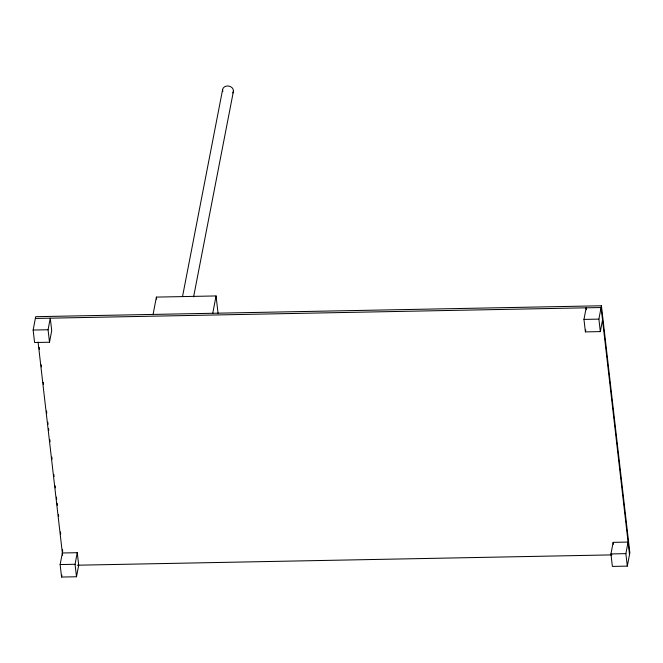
<?xml version="1.0" encoding="UTF-8"?>
<svg xmlns="http://www.w3.org/2000/svg" width="663" height="663" viewBox="0 0 663 663"><rect width="100%" height="100%" fill="white"/><g stroke="black" fill="none" stroke-linecap="round" stroke-linejoin="round"><path stroke-width="0.99" d="M49.51 342.232L48.068 329.751L50.28 318.165L51.714 330.646L49.51 342.232L34.584 342.514L33.15 330.033L35.694 316.69L601.432 305.776L629.85 552.785L627.306 566.127L612.38 566.417L610.946 553.937L613.159 542.351L628.076 542.069L625.872 553.646L627.306 566.127M60.134 564.569L62.347 552.983L77.264 552.693L78.698 565.174L76.494 576.76L61.568 577.05L60.134 564.569L75.052 564.279L77.264 552.693M61.568 577.05L61.941 575.119M153.02 314.759L156.393 297.099L216.055 295.947L218.052 313.284M212.69 313.607L216.055 295.947M602.526 320.014L600.322 331.599L585.396 331.89L583.962 319.409L586.175 307.823L586.39 309.745M585.396 331.89L585.769 329.959M600.322 331.599L598.888 319.118L601.432 305.776M182.565 296.344L222.594 89.712M193.596 296.867L233.434 91.254M35.363 318.455L601.092 307.533L629.51 554.55M33.15 330.033L48.068 329.751M583.962 319.409L598.888 319.118M610.946 553.937L625.872 553.646M77.223 565.207L611.932 554.89M613.159 542.351L613.374 544.273M156.393 297.099L156.625 299.137M75.052 564.279L76.494 576.76M39.233 347.437L39.465 349.492M41.239 364.865L41.471 366.912M43.244 382.286L43.476 384.341M46.543 410.985L46.783 413.041M47.844 422.265L48.076 424.312M48.548 428.414L48.789 430.461M49.849 439.685L50.081 441.732M51.855 457.114L52.087 459.161M53.852 474.534L54.093 476.581M55.153 485.805L55.385 487.86M56.454 497.084L56.687 499.131M57.159 503.234L57.391 505.281M58.452 514.505L58.692 516.56M60.457 531.933L60.698 533.98M62.463 549.354L62.703 551.409M38.073 342.025L62.604 555.213M222.826 91.552A5.478 4.492 10.7 0 1 228.544 86.016A5.478 4.492 10.7 0 1 232.771 92.961"/></g></svg>
